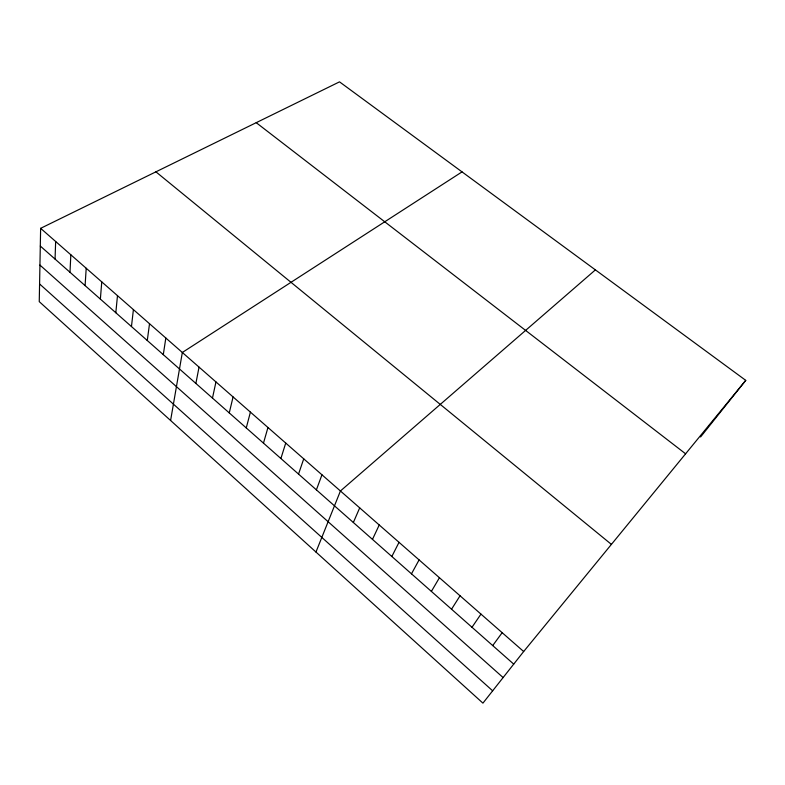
<?xml version="1.0" encoding="UTF-8"?>
<svg xmlns="http://www.w3.org/2000/svg" width="785" height="785" viewBox="0 0 785 785"><rect width="100%" height="100%" fill="white"/><g stroke="black" fill="none" stroke-linecap="round" stroke-linejoin="round"><path stroke-width="1.18" d="M40.634 228.327L39.25 301.636L482.932 703.144L523.664 651.521L745.75 380.362L339.512 81.856L40.634 228.327L523.664 651.521M55.058 259.089L55.647 241.476M69.993 272.267L70.836 254.791M85.094 285.603L86.203 268.254M100.372 299.095L101.756 281.874M115.817 312.744L117.485 295.66M131.458 326.55L133.411 309.604M147.276 340.523L149.523 323.724M163.29 354.653L165.831 338.011M170.59 420.495L182.336 352.475L462.031 171.886M195.877 383.443L199.037 367.105M212.47 398.093L215.953 381.932M229.259 412.92L233.076 396.925M246.264 427.933L250.405 412.115M263.475 443.132L267.96 427.491M280.893 458.518L285.73 443.064M298.536 474.091L303.736 458.832M316.394 489.86L321.958 474.807M315.962 552.041L340.425 490.988L595.403 269.883M353.348 522.506L359.697 507.875M372.473 539.393L379.233 524.988M391.843 556.496L399.025 542.327M411.477 573.835L419.092 559.911M431.377 591.409L439.433 577.731M451.542 609.219L460.049 595.795M471.991 627.274L480.96 614.115M492.715 645.574L502.164 632.69M700.583 436.97L745.75 380.362M256.224 122.676L685.609 453.799M155.921 171.827L611.407 544.388M40.3 246.048L513.724 664.12M39.937 265.075L503.116 677.563M39.584 283.964L492.656 690.82"/></g></svg>
